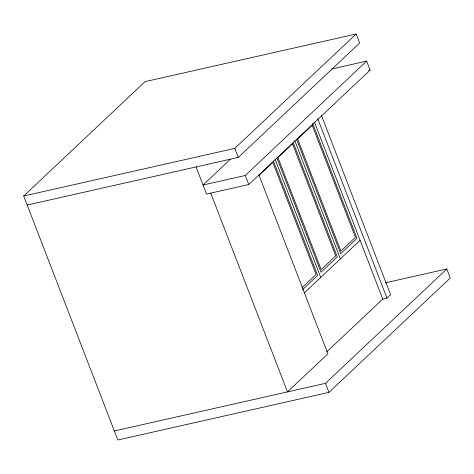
<?xml version="1.0" encoding="UTF-8"?>
<svg xmlns="http://www.w3.org/2000/svg" width="474" height="474" viewBox="0 0 474 474"><rect width="100%" height="100%" fill="white"/><g stroke="black" fill="none" stroke-linecap="round" stroke-linejoin="round"><path stroke-width="0.71" d="M385.569 282.771L446.81 268.954L450.3 277.989L328.962 392.365L117.848 440.002L23.7 196.011L145.038 81.635L356.152 33.998L359.642 43.033L238.298 157.409L27.19 205.046M23.7 196.011L234.814 148.374L356.152 33.998M230.483 159.157L203.05 185.014L245.271 175.487L366.615 61.11L370.099 70.146L248.761 184.522L206.54 194.05L196.076 166.937M258.81 175.587L272.817 162.381L316.057 274.434L302.045 287.641M302.4 289.774L317.61 275.435L273.51 161.142M304.225 292.985L360.086 240.33M326.918 351.696L382.749 299.07L386.974 298.116L390.612 294.686L321.354 115.206M114.358 430.967L325.472 383.33L446.81 268.954M331.308 69.074L366.615 61.11M368.659 70.472L370.099 70.146M317.716 118.636L386.974 298.116M314.529 122.262L382.749 299.07M312.609 123.347L356.975 238.327L340.717 253.655L296.617 139.362M294.84 140.819L340.403 258.881M293.193 142.591L337.292 256.884L321.034 272.212L276.929 157.919M275.157 159.371L320.714 277.438M258.934 174.989L327.919 353.776L287.475 391.903L210.758 193.096M234.814 148.374L238.298 157.409M245.271 175.487L248.761 184.522M325.472 383.33L328.962 392.365M292.499 143.829L277.954 157.54L321.194 269.593L335.74 255.883L292.499 143.829M312.188 125.272L297.636 138.989L340.877 251.042L355.423 237.326L312.188 125.272"/></g></svg>
